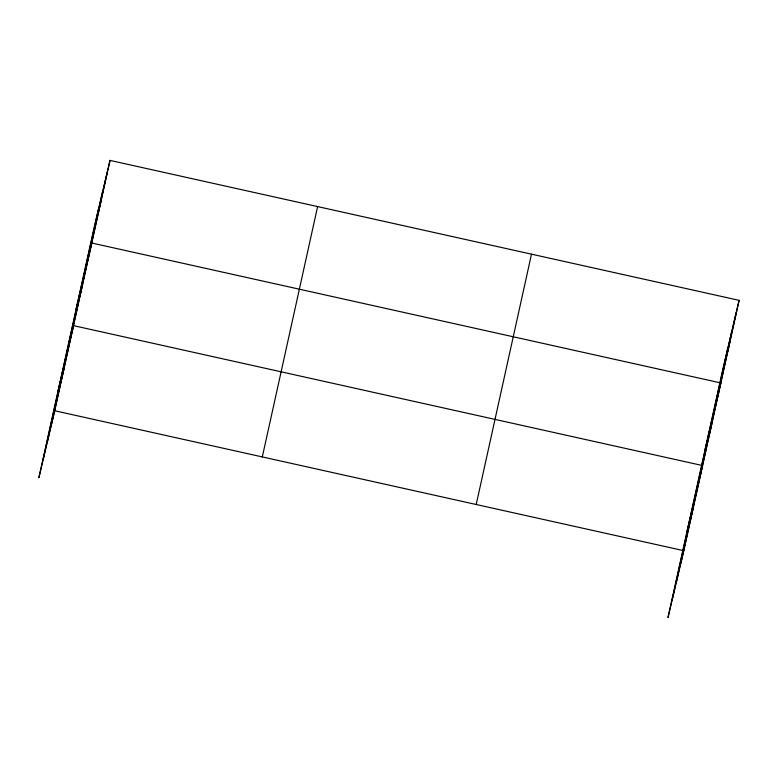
<?xml version="1.0" encoding="UTF-8"?>
<svg xmlns="http://www.w3.org/2000/svg" width="778" height="778" viewBox="0 0 778 778"><rect width="100%" height="100%" fill="white"/><g stroke="black" fill="none" stroke-linecap="round" stroke-linejoin="round"><path stroke-width="1.17" d="M43.15 459.681L98.446 209.34M47.526 441.175L102.822 190.834M51.776 423.203L107.072 172.862M110.019 160.404L94.196 227.312L38.9 477.653L54.713 410.745L110.019 160.404L739.1 300.347L683.804 550.688L667.981 617.596L723.287 367.255L739.1 300.347M262.312 456.929L317.609 206.588M476.204 504.514L531.5 254.163M672.231 599.624L727.537 349.283M676.607 581.108L731.913 330.767M680.857 563.146L736.153 312.805M97.95 214.164L100.887 201.716M75.952 309.926L91.765 243.018L720.856 382.961L705.033 449.869M79.696 296.778L82.643 284.33M57.698 392.54L73.521 325.632L702.602 465.575L686.789 532.473M61.17 380.646L64.117 368.189M727.031 354.107L729.978 341.659M708.787 436.721L711.724 424.263M690.261 520.589L693.198 508.131M54.713 410.745L683.804 550.688"/></g></svg>
